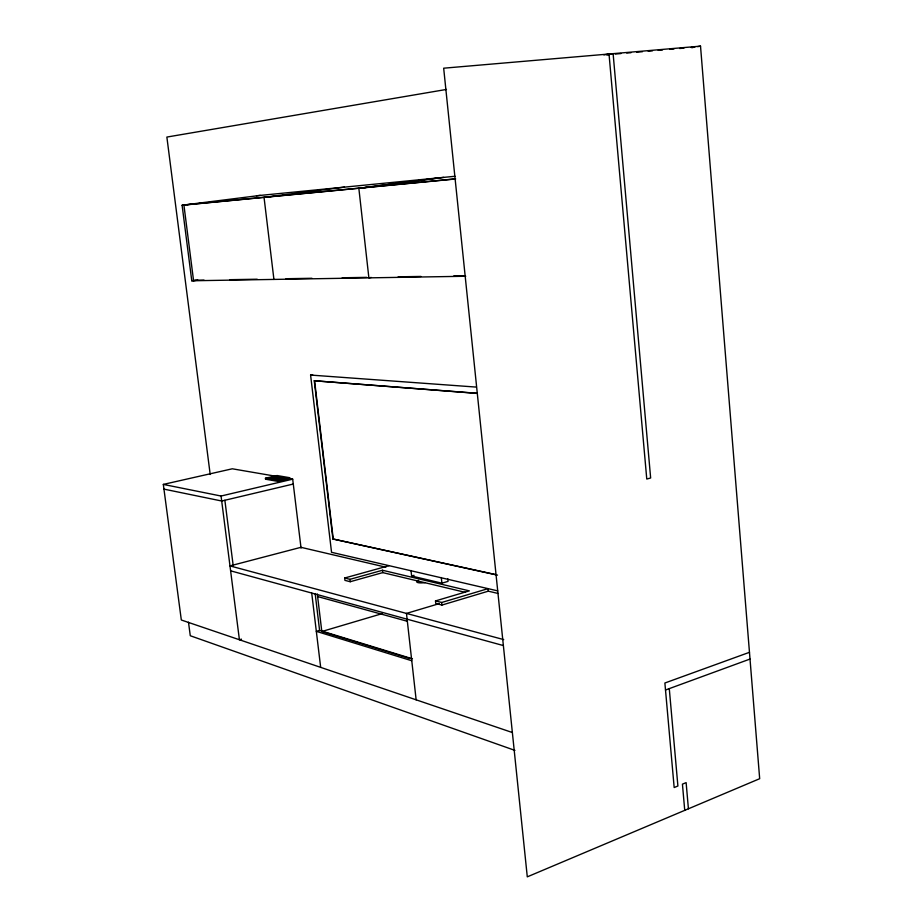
<?xml version="1.0" encoding="UTF-8"?>
<svg xmlns="http://www.w3.org/2000/svg" width="923" height="923" viewBox="0 0 923 923"><rect width="100%" height="100%" fill="white"/><g stroke="black" fill="none" stroke-linecap="round" stroke-linejoin="round"><path stroke-width="1.38" d="M665.506 690L750.018 659.057M749.476 652.307L664.883 683.008L674.171 787.538L677.897 786.004L669.279 688.616M465.4 592.393L382.757 572.606L350.232 581.721L344.96 580.382L344.671 578.006L349.955 579.344L382.491 570.252L469.334 590.87L435.494 600.931L435.771 603.492L441.944 605.061L488.302 591.17L498.201 593.489M435.494 600.931L441.667 602.488L488.036 588.643L488.302 591.17M439.186 603.642L406.466 613.414L416.146 699.83M382.457 613.553L321.815 631.517L409.939 658.549M411.012 570.518L411.623 576.01L441.909 583.174L448.036 581.386L447.747 578.709M241.491 639.154L239.415 639.754L221.059 496.032L163.325 484.413L181.323 620.002L512.323 732.516M411.623 576.01L414.046 575.329M344.671 578.006L389.056 565.672M477.329 393.302L314.258 380.761L332.915 538.986L496.459 574.741M293.283 484.033L221.705 501.016L163.948 489.121M221.059 496.032L292.695 479.164L301.048 548.135M274.166 478.749L280.834 477.191M265.455 478.241L277.95 480.433L289.66 477.687L289.776 478.656L278.065 481.414L265.57 479.21L265.455 478.241L277.073 475.541L289.66 477.687M265.57 479.21L268.155 478.61M163.325 484.413L232.308 468.792L275.839 476.268M603.896 54.907L609.018 54.007L646.769 479.037L650.646 477.987L613.114 53.649L606.699 54.78L609.561 54.538M446.467 89.439L166.867 137.066L210.202 474.503M692.008 47.604L694.846 47.119M697.684 46.635L700.522 46.15L759.675 778.7L527.287 876.85L443.675 68.198L700.522 46.15M371.277 277.454L368.877 277.858L358.839 188.269L440.998 177.643M260.298 195.399L182.108 205.241L191.765 280.777L196.011 280.119M197.834 280.084L193.576 280.754L183.919 205.068M365.046 187.554L443.651 177.378M344.487 187.127L264.036 197.372L273.923 279.427M256.49 195.78L455.004 176.27M187.207 204.652L455.235 178.877M182.108 205.241L455.697 178.97M615.283 54.042L621.006 53.546M626.717 53.061L631.009 52.692M636.732 52.196L642.454 51.7M648.177 51.215L652.469 50.846M658.191 50.35L662.483 49.98M669.636 49.357L673.928 48.988M679.651 48.504L683.943 48.134M691.096 47.511L693.946 47.269M196.841 280.246L204.029 280.119M229.908 279.681L257.217 279.219M285.992 278.723L311.939 278.284M342.214 277.777L366.719 277.362M398.159 276.819L420.992 276.439M453.816 275.873L465.227 275.689M191.765 280.777L465.746 276.254M497.728 590.882L331.542 552.312L310.589 375.061L476.164 387.083M314.258 380.761L476.972 393.383M289.88 478.679L292.695 479.164M277.315 477.179L275.504 477.733M282.023 477.999L280.211 478.552M332.915 538.986L497.509 575.144M385.837 567.184L300.944 547.316L229.989 565.903L503.716 639.604M230.623 570.829L502.966 645.454M317.616 596.546L407.089 621.214M412.454 658.814L319.589 630.374L316.324 631.344L411.762 660.741M514.93 750.387L190.276 635.739L188.488 622.217M224.866 500.266L233.242 565.984M277.95 480.433L278.065 481.414M317.316 593.997L321.792 631.332M315.17 593.558L319.623 630.674M311.709 593.051L320.673 667.375M314.581 380.691L333.238 538.894M349.955 579.344L350.232 581.721M382.491 570.252L382.757 572.606M441.298 577.544L441.909 583.174M441.667 602.488L441.944 605.061M688.42 808.802L686.124 782.635L682.432 784.146L684.739 810.359M310.589 375.061A9.911 8.295 -85.3 0 1 312.759 374.98M425.18 582.551A6.715 1.684 -5.9 0 1 417.623 582.517A6.715 1.684 -5.9 0 1 418.604 580.371M277.881 478.749L279.138 478.679L277.881 478.749M273.185 477.929L274.431 477.86L273.185 477.929M279.219 477.249L274.223 478.414L271.108 477.872L276.104 476.706L279.219 477.249M280.788 477.514L275.792 478.691L278.931 479.233L283.949 478.056L280.788 477.514M281.077 477.837L278.954 478.333L281.077 477.837M285.576 477.999L278.884 479.568L269.493 477.929L276.15 476.383L285.576 477.999M276.381 477.018L274.258 477.514L276.381 477.018"/></g></svg>
